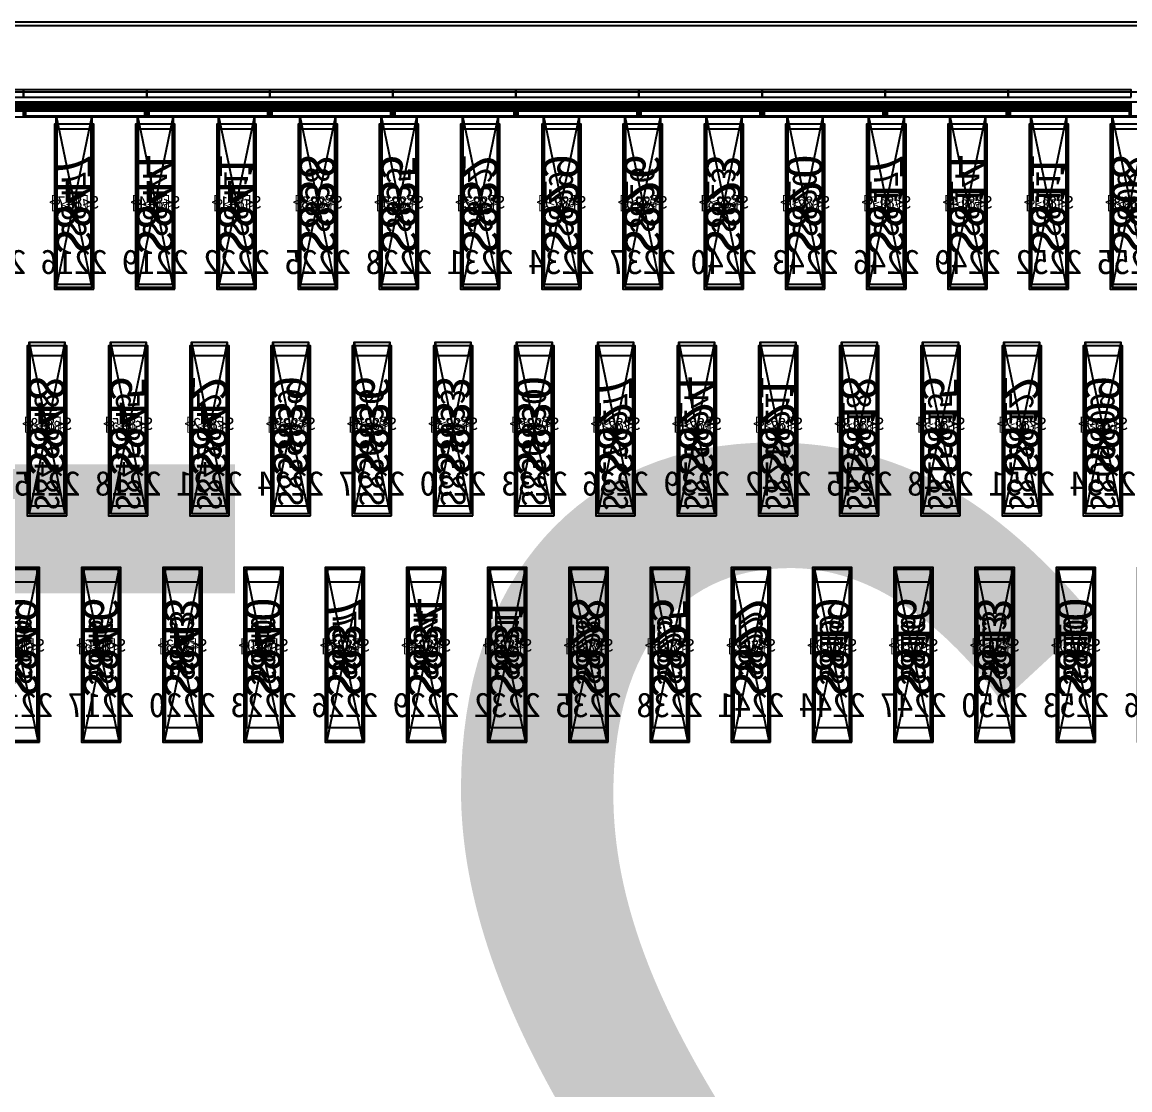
# Model space of a CAD drawing. Header units: millimetres. Extents: x 427 to 2444, y 137 to 817.
# Drawn here: x 1139.6462 to 1140.0963, y 301.2176 to 301.6514 of the extents above; entities that cross this region are included whole.
import ezdxf
from ezdxf.enums import TextEntityAlignment as Align

# ---------------------------------------------------------------- set-up
doc = ezdxf.new("R2010")
doc.units = ezdxf.units.MM
for name, color, linetype in [('L0', 211, 'Continuous'), ('L102', 91, 'Continuous'), ('L114', 213, 'Continuous'), ('L240', 60, 'Continuous'), ('L241', 200, 'Continuous'), ('L242', 51, 'Continuous'), ('L245', 53, 'Continuous'), ('L246', 93, 'Continuous'), ('L247', 13, 'Continuous'), ('L248', 171, 'Continuous'), ('L59', 140, 'Continuous'), ('L63', 4, 'Continuous'), ('L98', 150, 'Continuous')]:
    doc.layers.add(name, color=color, linetype=linetype)
doc.styles.add('txt', font='simhei.ttf')

# ---------------------------------------------------------------- blocks, each defined once
blk = doc.blocks.new('HX8394_F_PAD')
at = {"layer": 'L0'}
blk.add_lwpolyline([(-13.86, -0.4025), (-13.86, 0.4025), (13.86, 0.4025), (13.86, -0.4025), (-13.86, -0.4025)], close=True, dxfattribs=at)
at = {"layer": 'L241'}
blk.add_lwpolyline([(-13.9, -0.435), (-13.9, 0.435), (13.9, 0.435), (13.9, -0.435), (-13.9, -0.435)], close=True, dxfattribs=at)
at = {"layer": 'L242'}
for points in [[(-4.456, 0.3285), (-4.4575, 0.33), (-4.4575, 0.392), (-4.456, 0.3935), (-4.443, 0.3935), (-4.4415, 0.392), (-4.4415, 0.33), (-4.443, 0.3285), (-4.456, 0.3285)], [(-4.423, 0.3285), (-4.4245, 0.33), (-4.4245, 0.392), (-4.423, 0.3935), (-4.41, 0.3935), (-4.4085, 0.392), (-4.4085, 0.33), (-4.41, 0.3285), (-4.423, 0.3285)], [(-4.39, 0.3285), (-4.3915, 0.33), (-4.3915, 0.392), (-4.39, 0.3935), (-4.377, 0.3935), (-4.3755, 0.392), (-4.3755, 0.33), (-4.377, 0.3285), (-4.39, 0.3285)], [(-4.357, 0.3285), (-4.3585, 0.33), (-4.3585, 0.392), (-4.357, 0.3935), (-4.344, 0.3935), (-4.3425, 0.392), (-4.3425, 0.33), (-4.344, 0.3285), (-4.357, 0.3285)], [(-4.324, 0.3285), (-4.3255, 0.33), (-4.3255, 0.392), (-4.324, 0.3935), (-4.311, 0.3935), (-4.3095, 0.392), (-4.3095, 0.33), (-4.311, 0.3285), (-4.324, 0.3285)], [(-4.291, 0.3285), (-4.2925, 0.33), (-4.2925, 0.392), (-4.291, 0.3935), (-4.278, 0.3935), (-4.2765, 0.392), (-4.2765, 0.33), (-4.278, 0.3285), (-4.291, 0.3285)], [(-4.258, 0.3285), (-4.2595, 0.33), (-4.2595, 0.392), (-4.258, 0.3935), (-4.245, 0.3935), (-4.2435, 0.392), (-4.2435, 0.33), (-4.245, 0.3285), (-4.258, 0.3285)], [(-4.225, 0.3285), (-4.2265, 0.33), (-4.2265, 0.392), (-4.225, 0.3935), (-4.212, 0.3935), (-4.2105, 0.392), (-4.2105, 0.33), (-4.212, 0.3285), (-4.225, 0.3285)], [(-4.192, 0.3285), (-4.1935, 0.33), (-4.1935, 0.392), (-4.192, 0.3935), (-4.179, 0.3935), (-4.1775, 0.392), (-4.1775, 0.33), (-4.179, 0.3285), (-4.192, 0.3285)], [(-4.159, 0.3285), (-4.1605, 0.33), (-4.1605, 0.392), (-4.159, 0.3935), (-4.146, 0.3935), (-4.1445, 0.392), (-4.1445, 0.33), (-4.146, 0.3285), (-4.159, 0.3285)], [(-4.126, 0.3285), (-4.1275, 0.33), (-4.1275, 0.392), (-4.126, 0.3935), (-4.113, 0.3935), (-4.1115, 0.392), (-4.1115, 0.33), (-4.113, 0.3285), (-4.126, 0.3285)], [(-4.093, 0.3285), (-4.0945, 0.33), (-4.0945, 0.392), (-4.093, 0.3935), (-4.08, 0.3935), (-4.0785, 0.392), (-4.0785, 0.33), (-4.08, 0.3285), (-4.093, 0.3285)], [(-4.06, 0.3285), (-4.0615, 0.33), (-4.0615, 0.392), (-4.06, 0.3935), (-4.047, 0.3935), (-4.0455, 0.392), (-4.0455, 0.33), (-4.047, 0.3285), (-4.06, 0.3285)], [(-4.027, 0.3285), (-4.0285, 0.33), (-4.0285, 0.392), (-4.027, 0.3935), (-4.014, 0.3935), (-4.0125, 0.392), (-4.0125, 0.33), (-4.014, 0.3285), (-4.027, 0.3285)], [(-4.445, 0.2385), (-4.4465, 0.24), (-4.4465, 0.302), (-4.445, 0.3035), (-4.432, 0.3035), (-4.4305, 0.302), (-4.4305, 0.24), (-4.432, 0.2385), (-4.445, 0.2385)], [(-4.412, 0.2385), (-4.4135, 0.24), (-4.4135, 0.302), (-4.412, 0.3035), (-4.399, 0.3035), (-4.3975, 0.302), (-4.3975, 0.24), (-4.399, 0.2385), (-4.412, 0.2385)], [(-4.379, 0.2385), (-4.3805, 0.24), (-4.3805, 0.302), (-4.379, 0.3035), (-4.366, 0.3035), (-4.3645, 0.302), (-4.3645, 0.24), (-4.366, 0.2385), (-4.379, 0.2385)], [(-4.346, 0.2385), (-4.3475, 0.24), (-4.3475, 0.302), (-4.346, 0.3035), (-4.333, 0.3035), (-4.3315, 0.302), (-4.3315, 0.24), (-4.333, 0.2385), (-4.346, 0.2385)], [(-4.313, 0.2385), (-4.3145, 0.24), (-4.3145, 0.302), (-4.313, 0.3035), (-4.3, 0.3035), (-4.2985, 0.302), (-4.2985, 0.24), (-4.3, 0.2385), (-4.313, 0.2385)], [(-4.28, 0.2385), (-4.2815, 0.24), (-4.2815, 0.302), (-4.28, 0.3035), (-4.267, 0.3035), (-4.2655, 0.302), (-4.2655, 0.24), (-4.267, 0.2385), (-4.28, 0.2385)], [(-4.247, 0.2385), (-4.2485, 0.24), (-4.2485, 0.302), (-4.247, 0.3035), (-4.234, 0.3035), (-4.2325, 0.302), (-4.2325, 0.24), (-4.234, 0.2385), (-4.247, 0.2385)], [(-4.214, 0.2385), (-4.2155, 0.24), (-4.2155, 0.302), (-4.214, 0.3035), (-4.201, 0.3035), (-4.1995, 0.302), (-4.1995, 0.24), (-4.201, 0.2385), (-4.214, 0.2385)], [(-4.181, 0.2385), (-4.1825, 0.24), (-4.1825, 0.302), (-4.181, 0.3035), (-4.168, 0.3035), (-4.1665, 0.302), (-4.1665, 0.24), (-4.168, 0.2385), (-4.181, 0.2385)], [(-4.148, 0.2385), (-4.1495, 0.24), (-4.1495, 0.302), (-4.148, 0.3035), (-4.135, 0.3035), (-4.1335, 0.302), (-4.1335, 0.24), (-4.135, 0.2385), (-4.148, 0.2385)], [(-4.115, 0.2385), (-4.1165, 0.24), (-4.1165, 0.302), (-4.115, 0.3035), (-4.102, 0.3035), (-4.1005, 0.302), (-4.1005, 0.24), (-4.102, 0.2385), (-4.115, 0.2385)], [(-4.082, 0.2385), (-4.0835, 0.24), (-4.0835, 0.302), (-4.082, 0.3035), (-4.069, 0.3035), (-4.0675, 0.302), (-4.0675, 0.24), (-4.069, 0.2385), (-4.082, 0.2385)], [(-4.049, 0.2385), (-4.0505, 0.24), (-4.0505, 0.302), (-4.049, 0.3035), (-4.036, 0.3035), (-4.0345, 0.302), (-4.0345, 0.24), (-4.036, 0.2385), (-4.049, 0.2385)], [(-4.016, 0.2385), (-4.0175, 0.24), (-4.0175, 0.302), (-4.016, 0.3035), (-4.003, 0.3035), (-4.0015, 0.302), (-4.0015, 0.24), (-4.003, 0.2385), (-4.016, 0.2385)], [(-4.434, 0.1485), (-4.4355, 0.15), (-4.4355, 0.212), (-4.434, 0.2135), (-4.421, 0.2135), (-4.4195, 0.212), (-4.4195, 0.15), (-4.421, 0.1485), (-4.434, 0.1485)], [(-4.401, 0.1485), (-4.4025, 0.15), (-4.4025, 0.212), (-4.401, 0.2135), (-4.388, 0.2135), (-4.3865, 0.212), (-4.3865, 0.15), (-4.388, 0.1485), (-4.401, 0.1485)], [(-4.368, 0.1485), (-4.3695, 0.15), (-4.3695, 0.212), (-4.368, 0.2135), (-4.355, 0.2135), (-4.3535, 0.212), (-4.3535, 0.15), (-4.355, 0.1485), (-4.368, 0.1485)], [(-4.335, 0.1485), (-4.3365, 0.15), (-4.3365, 0.212), (-4.335, 0.2135), (-4.322, 0.2135), (-4.3205, 0.212), (-4.3205, 0.15), (-4.322, 0.1485), (-4.335, 0.1485)], [(-4.302, 0.1485), (-4.3035, 0.15), (-4.3035, 0.212), (-4.302, 0.2135), (-4.289, 0.2135), (-4.2875, 0.212), (-4.2875, 0.15), (-4.289, 0.1485), (-4.302, 0.1485)], [(-4.269, 0.1485), (-4.2705, 0.15), (-4.2705, 0.212), (-4.269, 0.2135), (-4.256, 0.2135), (-4.2545, 0.212), (-4.2545, 0.15), (-4.256, 0.1485), (-4.269, 0.1485)], [(-4.236, 0.1485), (-4.2375, 0.15), (-4.2375, 0.212), (-4.236, 0.2135), (-4.223, 0.2135), (-4.2215, 0.212), (-4.2215, 0.15), (-4.223, 0.1485), (-4.236, 0.1485)], [(-4.203, 0.1485), (-4.2045, 0.15), (-4.2045, 0.212), (-4.203, 0.2135), (-4.19, 0.2135), (-4.1885, 0.212), (-4.1885, 0.15), (-4.19, 0.1485), (-4.203, 0.1485)], [(-4.17, 0.1485), (-4.1715, 0.15), (-4.1715, 0.212), (-4.17, 0.2135), (-4.157, 0.2135), (-4.1555, 0.212), (-4.1555, 0.15), (-4.157, 0.1485), (-4.17, 0.1485)], [(-4.137, 0.1485), (-4.1385, 0.15), (-4.1385, 0.212), (-4.137, 0.2135), (-4.124, 0.2135), (-4.1225, 0.212), (-4.1225, 0.15), (-4.124, 0.1485), (-4.137, 0.1485)], [(-4.104, 0.1485), (-4.1055, 0.15), (-4.1055, 0.212), (-4.104, 0.2135), (-4.091, 0.2135), (-4.0895, 0.212), (-4.0895, 0.15), (-4.091, 0.1485), (-4.104, 0.1485)], [(-4.071, 0.1485), (-4.0725, 0.15), (-4.0725, 0.212), (-4.071, 0.2135), (-4.058, 0.2135), (-4.0565, 0.212), (-4.0565, 0.15), (-4.058, 0.1485), (-4.071, 0.1485)], [(-4.038, 0.1485), (-4.0395, 0.15), (-4.0395, 0.212), (-4.038, 0.2135), (-4.025, 0.2135), (-4.0235, 0.212), (-4.0235, 0.15), (-4.025, 0.1485), (-4.038, 0.1485)], [(-4.005, 0.1485), (-4.0065, 0.15), (-4.0065, 0.212), (-4.005, 0.2135), (-3.992, 0.2135), (-3.9905, 0.212), (-3.9905, 0.15), (-3.992, 0.1485), (-4.005, 0.1485)]]:
    blk.add_lwpolyline(points, close=True, dxfattribs=at)
at = {"layer": 'L247', "style": 'txt'}
for s, p in [('S808', (-4.4495, 0.361)), ('S811', (-4.4165, 0.361)), ('S814', (-4.3835, 0.361)), ('S817', (-4.3505, 0.361)), ('S820', (-4.3175, 0.361)), ('S823', (-4.2845, 0.362666)), ('S826', (-4.2515, 0.362666)), ('S829', (-4.2185, 0.361)), ('S832', (-4.1855, 0.362666)), ('S835', (-4.1525, 0.362666)), ('S838', (-4.1195, 0.362666)), ('S841', (-4.0865, 0.361)), ('S844', (-4.0535, 0.361)), ('S847', (-4.0205, 0.361)), ('S809', (-4.4385, 0.271)), ('S812', (-4.4055, 0.271)), ('S815', (-4.3725, 0.271)), ('S818', (-4.3395, 0.271)), ('S821', (-4.3065, 0.271)), ('S824', (-4.2735, 0.271)), ('S827', (-4.2405, 0.271)), ('S830', (-4.2075, 0.272666)), ('S833', (-4.1745, 0.272666)), ('S836', (-4.1415, 0.272666)), ('S839', (-4.1085, 0.272666)), ('S842', (-4.0755, 0.271)), ('S845', (-4.0425, 0.271)), ('S848', (-4.0095, 0.271)), ('S810', (-4.4275, 0.181)), ('S813', (-4.3945, 0.182666)), ('S816', (-4.3615, 0.181)), ('S819', (-4.3285, 0.181)), ('S822', (-4.2955, 0.182666)), ('S825', (-4.2625, 0.181)), ('S828', (-4.2295, 0.181)), ('S831', (-4.1965, 0.182666)), ('S834', (-4.1635, 0.182666)), ('S837', (-4.1305, 0.182666)), ('S840', (-4.0975, 0.181)), ('S843', (-4.0645, 0.182666)), ('S846', (-4.0315, 0.181)), ('S849', (-3.9985, 0.181))]:
    blk.add_text(s, height=0.01, rotation=90, dxfattribs=at).set_placement(p, align=Align.MIDDLE_CENTER)
at = {"layer": 'L248', "style": 'txt'}
blk.add_text('27800x870(include SR&SL)', height=0.5, dxfattribs=at).set_placement((-0.381772, 0.019694), align=Align.MIDDLE_CENTER)
blk = doc.blocks.new('NTBUMP_65X16')
at = {"layer": 'L242'}
blk.add_lwpolyline([(-0.008, -0.0325), (-0.008, 0.0325), (0.008, 0.0325), (0.008, -0.0325), (-0.008, -0.0325)], close=True, dxfattribs=at)
blk = doc.blocks.new('ILI9881C_AA_NTBUMP_PM_875UM')
at = {"layer": 'L241'}
blk.add_lwpolyline([(-13.92, -0.4375), (-13.92, 0.4375), (13.92, 0.4375), (13.92, -0.4375), (-13.92, -0.4375)], close=True, dxfattribs=at)
at = {"rotation": 180}
for p in [(-4.4495, 0.365), (-4.4165, 0.365), (-4.3835, 0.365), (-4.3505, 0.365), (-4.3175, 0.365), (-4.2845, 0.365), (-4.2515, 0.365), (-4.2185, 0.365), (-4.1855, 0.365), (-4.1525, 0.365), (-4.1195, 0.365), (-4.0865, 0.365), (-4.0535, 0.365), (-4.0205, 0.365), (-4.4385, 0.275), (-4.4055, 0.275), (-4.3725, 0.275), (-4.3395, 0.275), (-4.3065, 0.275), (-4.2735, 0.275), (-4.2405, 0.275), (-4.2075, 0.275), (-4.1745, 0.275), (-4.1415, 0.275), (-4.1085, 0.275), (-4.0755, 0.275), (-4.0425, 0.275), (-4.0095, 0.275), (-4.4275, 0.185), (-4.3945, 0.185), (-4.3615, 0.185), (-4.3285, 0.185), (-4.2955, 0.185), (-4.2625, 0.185), (-4.2295, 0.185), (-4.1965, 0.185), (-4.1635, 0.185), (-4.1305, 0.185), (-4.0975, 0.185), (-4.0645, 0.185), (-4.0315, 0.185), (-3.9985, 0.185)]:
    blk.add_blockref('NTBUMP_65X16', p, dxfattribs=at)
at = {"layer": 'L246', "style": 'txt'}
for s, p in [('S808', (-4.4495, 0.365)), ('S811', (-4.4165, 0.365)), ('S814', (-4.3835, 0.365)), ('S817', (-4.3505, 0.365)), ('S820', (-4.3175, 0.365)), ('S823', (-4.2845, 0.365)), ('S826', (-4.2515, 0.365)), ('S829', (-4.2185, 0.365)), ('S832', (-4.1855, 0.365)), ('S835', (-4.1525, 0.365)), ('S838', (-4.1195, 0.365)), ('S841', (-4.0865, 0.365)), ('S844', (-4.0535, 0.365)), ('S847', (-4.0205, 0.365)), ('S809', (-4.4385, 0.275)), ('S812', (-4.4055, 0.275)), ('S815', (-4.3725, 0.275)), ('S818', (-4.3395, 0.275)), ('S821', (-4.3065, 0.275)), ('S824', (-4.2735, 0.275)), ('S827', (-4.2405, 0.275)), ('S830', (-4.2075, 0.275)), ('S833', (-4.1745, 0.275)), ('S836', (-4.1415, 0.275)), ('S839', (-4.1085, 0.275)), ('S842', (-4.0755, 0.275)), ('S845', (-4.0425, 0.275)), ('S848', (-4.0095, 0.275)), ('S810', (-4.4275, 0.185)), ('S813', (-4.3945, 0.185)), ('S816', (-4.3615, 0.185)), ('S819', (-4.3285, 0.185)), ('S822', (-4.2955, 0.185)), ('S825', (-4.2625, 0.185)), ('S828', (-4.2295, 0.185)), ('S831', (-4.1965, 0.185)), ('S834', (-4.1635, 0.185)), ('S837', (-4.1305, 0.185)), ('S840', (-4.0975, 0.185)), ('S843', (-4.0645, 0.185)), ('S846', (-4.0315, 0.185)), ('S849', (-3.9985, 0.185))]:
    blk.add_text(s, height=0.015, rotation=90, dxfattribs=at).set_placement(p, align=Align.MIDDLE_CENTER)
for s, p in [('2255', (-4.4495, 0.341666)), ('2252', (-4.4165, 0.341666)), ('2249', (-4.3835, 0.341666)), ('2246', (-4.3505, 0.341666)), ('2243', (-4.3175, 0.341666)), ('2240', (-4.2845, 0.341666)), ('2237', (-4.2515, 0.341666)), ('2234', (-4.2185, 0.341666)), ('2231', (-4.1855, 0.341666)), ('2228', (-4.1525, 0.341666)), ('2225', (-4.1195, 0.341666)), ('2222', (-4.0865, 0.341666)), ('2219', (-4.0535, 0.341666)), ('2216', (-4.0205, 0.341666)), ('2213', (-3.9875, 0.341666)), ('2254', (-4.4385, 0.251666)), ('2251', (-4.4055, 0.251666)), ('2248', (-4.3725, 0.251666)), ('2245', (-4.3395, 0.251666)), ('2242', (-4.3065, 0.251666)), ('2239', (-4.2735, 0.251666)), ('2236', (-4.2405, 0.251666)), ('2233', (-4.2075, 0.251666)), ('2230', (-4.1745, 0.251666)), ('2227', (-4.1415, 0.251666)), ('2224', (-4.1085, 0.251666)), ('2221', (-4.0755, 0.251666)), ('2218', (-4.0425, 0.251666)), ('2215', (-4.0095, 0.251666)), ('2256', (-4.4605, 0.161666)), ('2253', (-4.4275, 0.161666)), ('2250', (-4.3945, 0.161666)), ('2247', (-4.3615, 0.161666)), ('2244', (-4.3285, 0.161666)), ('2241', (-4.2955, 0.161666)), ('2238', (-4.2625, 0.161666)), ('2235', (-4.2295, 0.161666)), ('2232', (-4.1965, 0.161666)), ('2229', (-4.1635, 0.161666)), ('2226', (-4.1305, 0.161666)), ('2223', (-4.0975, 0.161666)), ('2220', (-4.0645, 0.161666)), ('2217', (-4.0315, 0.161666)), ('2214', (-3.9985, 0.161666))]:
    blk.add_text(s, height=0.01, dxfattribs=at).set_placement(p, align=Align.MIDDLE_CENTER)
blk = doc.blocks.new('OUT_3BUMP')
at = {"layer": 'L242'}
for points in [[(0, 0.206), (0, 0.271), (0.016, 0.271), (0.016, 0.206), (0, 0.206)], [(0.011, 0.116), (0.011, 0.181), (0.027, 0.181), (0.027, 0.116), (0.011, 0.116)], [(0.022, 0.026), (0.022, 0.091), (0.038, 0.091), (0.038, 0.026), (0.022, 0.026)]]:
    blk.add_lwpolyline(points, close=True, dxfattribs=at)
blk = doc.blocks.new('JD9365Z_PAD_20170829_Y880')
at = {"layer": 'L241'}
blk.add_lwpolyline([(-13.95, -0.41), (-13.95, 0.41), (13.95, 0.41), (13.95, -0.41), (-13.95, -0.41)], close=True, dxfattribs=at)
at = {"row_count": 1, "column_count": 372, "row_spacing": 0.245, "column_spacing": 0.033}
blk.add_blockref('OUT_3BUMP', (-13.6645, 0.13), dxfattribs=at)
at = {"layer": 'L240', "style": 'txt'}
for s, p in [('S[808]', (-4.4495, 0.369333)), ('S[811]', (-4.4165, 0.369333)), ('S[814]', (-4.3835, 0.369333)), ('S[817]', (-4.3505, 0.369333)), ('S[820]', (-4.3175, 0.369333)), ('S[823]', (-4.2845, 0.369333)), ('S[826]', (-4.2515, 0.369333)), ('S[829]', (-4.2185, 0.369333)), ('S[832]', (-4.1855, 0.369333)), ('S[835]', (-4.1525, 0.369333)), ('S[838]', (-4.1195, 0.369333)), ('S[841]', (-4.0865, 0.369333)), ('S[844]', (-4.0535, 0.369333)), ('S[847]', (-4.0205, 0.369333)), ('S[809]', (-4.4385, 0.279333)), ('S[812]', (-4.4055, 0.279333)), ('S[815]', (-4.3725, 0.279333)), ('S[818]', (-4.3395, 0.279333)), ('S[821]', (-4.3065, 0.279333)), ('S[824]', (-4.2735, 0.279333)), ('S[827]', (-4.2405, 0.279333)), ('S[830]', (-4.2075, 0.279333)), ('S[833]', (-4.1745, 0.279333)), ('S[836]', (-4.1415, 0.279333)), ('S[839]', (-4.1085, 0.279333)), ('S[842]', (-4.0755, 0.279333)), ('S[845]', (-4.0425, 0.279333)), ('S[848]', (-4.0095, 0.279333)), ('S[810]', (-4.4275, 0.189333)), ('S[813]', (-4.3945, 0.189333)), ('S[816]', (-4.3615, 0.189333)), ('S[819]', (-4.3285, 0.189333)), ('S[822]', (-4.2955, 0.189333)), ('S[825]', (-4.2625, 0.189333)), ('S[828]', (-4.2295, 0.189333)), ('S[831]', (-4.1965, 0.189333)), ('S[834]', (-4.1635, 0.189333)), ('S[837]', (-4.1305, 0.189333)), ('S[840]', (-4.0975, 0.189333)), ('S[843]', (-4.0645, 0.189333)), ('S[846]', (-4.0315, 0.189333)), ('S[849]', (-3.9985, 0.189333))]:
    blk.add_text(s, height=0.005, dxfattribs=at).set_placement(p, align=Align.MIDDLE_CENTER)
blk = doc.blocks.new('NV3052C3P_BUMP_ORI_20190911')
at = {"layer": 'L241'}
blk.add_lwpolyline([(-13.8, -0.398), (-13.8, 0.398), (13.8, 0.398), (13.8, -0.398), (-13.8, -0.398)], close=True, dxfattribs=at)
at = {"layer": 'L242'}
for points in [[(-4.4575, 0.32), (-4.4575, 0.385), (-4.4415, 0.385), (-4.4415, 0.32), (-4.4575, 0.32)], [(-4.4245, 0.32), (-4.4245, 0.385), (-4.4085, 0.385), (-4.4085, 0.32), (-4.4245, 0.32)], [(-4.3915, 0.32), (-4.3915, 0.385), (-4.3755, 0.385), (-4.3755, 0.32), (-4.3915, 0.32)], [(-4.3585, 0.32), (-4.3585, 0.385), (-4.3425, 0.385), (-4.3425, 0.32), (-4.3585, 0.32)], [(-4.3255, 0.32), (-4.3255, 0.385), (-4.3095, 0.385), (-4.3095, 0.32), (-4.3255, 0.32)], [(-4.2925, 0.32), (-4.2925, 0.385), (-4.2765, 0.385), (-4.2765, 0.32), (-4.2925, 0.32)], [(-4.2595, 0.32), (-4.2595, 0.385), (-4.2435, 0.385), (-4.2435, 0.32), (-4.2595, 0.32)], [(-4.2265, 0.32), (-4.2265, 0.385), (-4.2105, 0.385), (-4.2105, 0.32), (-4.2265, 0.32)], [(-4.1935, 0.32), (-4.1935, 0.385), (-4.1775, 0.385), (-4.1775, 0.32), (-4.1935, 0.32)], [(-4.1605, 0.32), (-4.1605, 0.385), (-4.1445, 0.385), (-4.1445, 0.32), (-4.1605, 0.32)], [(-4.1275, 0.32), (-4.1275, 0.385), (-4.1115, 0.385), (-4.1115, 0.32), (-4.1275, 0.32)], [(-4.0945, 0.32), (-4.0945, 0.385), (-4.0785, 0.385), (-4.0785, 0.32), (-4.0945, 0.32)], [(-4.0615, 0.32), (-4.0615, 0.385), (-4.0455, 0.385), (-4.0455, 0.32), (-4.0615, 0.32)], [(-4.0285, 0.32), (-4.0285, 0.385), (-4.0125, 0.385), (-4.0125, 0.32), (-4.0285, 0.32)], [(-4.4465, 0.23), (-4.4465, 0.295), (-4.4305, 0.295), (-4.4305, 0.23), (-4.4465, 0.23)], [(-4.4135, 0.23), (-4.4135, 0.295), (-4.3975, 0.295), (-4.3975, 0.23), (-4.4135, 0.23)], [(-4.3805, 0.23), (-4.3805, 0.295), (-4.3645, 0.295), (-4.3645, 0.23), (-4.3805, 0.23)], [(-4.3475, 0.23), (-4.3475, 0.295), (-4.3315, 0.295), (-4.3315, 0.23), (-4.3475, 0.23)], [(-4.3145, 0.23), (-4.3145, 0.295), (-4.2985, 0.295), (-4.2985, 0.23), (-4.3145, 0.23)], [(-4.2815, 0.23), (-4.2815, 0.295), (-4.2655, 0.295), (-4.2655, 0.23), (-4.2815, 0.23)], [(-4.2485, 0.23), (-4.2485, 0.295), (-4.2325, 0.295), (-4.2325, 0.23), (-4.2485, 0.23)], [(-4.2155, 0.23), (-4.2155, 0.295), (-4.1995, 0.295), (-4.1995, 0.23), (-4.2155, 0.23)], [(-4.1825, 0.23), (-4.1825, 0.295), (-4.1665, 0.295), (-4.1665, 0.23), (-4.1825, 0.23)], [(-4.1495, 0.23), (-4.1495, 0.295), (-4.1335, 0.295), (-4.1335, 0.23), (-4.1495, 0.23)], [(-4.1165, 0.23), (-4.1165, 0.295), (-4.1005, 0.295), (-4.1005, 0.23), (-4.1165, 0.23)], [(-4.0835, 0.23), (-4.0835, 0.295), (-4.0675, 0.295), (-4.0675, 0.23), (-4.0835, 0.23)], [(-4.0505, 0.23), (-4.0505, 0.295), (-4.0345, 0.295), (-4.0345, 0.23), (-4.0505, 0.23)], [(-4.0175, 0.23), (-4.0175, 0.295), (-4.0015, 0.295), (-4.0015, 0.23), (-4.0175, 0.23)], [(-4.4355, 0.14), (-4.4355, 0.205), (-4.4195, 0.205), (-4.4195, 0.14), (-4.4355, 0.14)], [(-4.4025, 0.14), (-4.4025, 0.205), (-4.3865, 0.205), (-4.3865, 0.14), (-4.4025, 0.14)], [(-4.3695, 0.14), (-4.3695, 0.205), (-4.3535, 0.205), (-4.3535, 0.14), (-4.3695, 0.14)], [(-4.3365, 0.14), (-4.3365, 0.205), (-4.3205, 0.205), (-4.3205, 0.14), (-4.3365, 0.14)], [(-4.3035, 0.14), (-4.3035, 0.205), (-4.2875, 0.205), (-4.2875, 0.14), (-4.3035, 0.14)], [(-4.2705, 0.14), (-4.2705, 0.205), (-4.2545, 0.205), (-4.2545, 0.14), (-4.2705, 0.14)], [(-4.2375, 0.14), (-4.2375, 0.205), (-4.2215, 0.205), (-4.2215, 0.14), (-4.2375, 0.14)], [(-4.2045, 0.14), (-4.2045, 0.205), (-4.1885, 0.205), (-4.1885, 0.14), (-4.2045, 0.14)], [(-4.1715, 0.14), (-4.1715, 0.205), (-4.1555, 0.205), (-4.1555, 0.14), (-4.1715, 0.14)], [(-4.1385, 0.14), (-4.1385, 0.205), (-4.1225, 0.205), (-4.1225, 0.14), (-4.1385, 0.14)], [(-4.1055, 0.14), (-4.1055, 0.205), (-4.0895, 0.205), (-4.0895, 0.14), (-4.1055, 0.14)], [(-4.0725, 0.14), (-4.0725, 0.205), (-4.0565, 0.205), (-4.0565, 0.14), (-4.0725, 0.14)], [(-4.0395, 0.14), (-4.0395, 0.205), (-4.0235, 0.205), (-4.0235, 0.14), (-4.0395, 0.14)], [(-4.0065, 0.14), (-4.0065, 0.205), (-3.9905, 0.205), (-3.9905, 0.14), (-4.0065, 0.14)]]:
    blk.add_lwpolyline(points, close=True, dxfattribs=at)
at = {"layer": 'L245', "style": 'txt'}
for s, p in [('S<808>', (-4.449527, 0.353333)), ('S<811>', (-4.416527, 0.353333)), ('S<814>', (-4.383527, 0.353333)), ('S<817>', (-4.350527, 0.353333)), ('S<820>', (-4.317527, 0.353333)), ('S<823>', (-4.284527, 0.353333)), ('S<826>', (-4.251527, 0.353333)), ('S<829>', (-4.218527, 0.353333)), ('S<832>', (-4.185527, 0.353333)), ('S<835>', (-4.152527, 0.353333)), ('S<838>', (-4.119527, 0.353333)), ('S<841>', (-4.086527, 0.353333)), ('S<844>', (-4.053527, 0.353333)), ('S<847>', (-4.020527, 0.353333)), ('S<809>', (-4.438527, 0.263333)), ('S<812>', (-4.405527, 0.263333)), ('S<815>', (-4.372527, 0.263333)), ('S<818>', (-4.339527, 0.263333)), ('S<821>', (-4.306527, 0.263333)), ('S<824>', (-4.273527, 0.263333)), ('S<827>', (-4.240527, 0.263333)), ('S<830>', (-4.207527, 0.263333)), ('S<833>', (-4.174527, 0.263333)), ('S<836>', (-4.141527, 0.263333)), ('S<839>', (-4.108527, 0.263333)), ('S<842>', (-4.075527, 0.263333)), ('S<845>', (-4.042527, 0.263333)), ('S<848>', (-4.009527, 0.263333)), ('S<810>', (-4.427527, 0.173333)), ('S<813>', (-4.394527, 0.173333)), ('S<816>', (-4.361527, 0.173333)), ('S<819>', (-4.328527, 0.173333)), ('S<822>', (-4.295527, 0.173333)), ('S<825>', (-4.262527, 0.173333)), ('S<828>', (-4.229527, 0.173333)), ('S<831>', (-4.196527, 0.173333)), ('S<834>', (-4.163527, 0.173333)), ('S<837>', (-4.130527, 0.173333)), ('S<840>', (-4.097527, 0.173333)), ('S<843>', (-4.064527, 0.173333)), ('S<846>', (-4.031527, 0.173333)), ('S<849>', (-3.998527, 0.173333))]:
    blk.add_text(s, height=0.005, dxfattribs=at).set_placement(p, align=Align.MIDDLE_CENTER)
blk = doc.blocks.new('BUMP_14_65')
at = {"layer": 'L242'}
blk.add_lwpolyline([(-0.007, -0.022), (-0.007, 0.043), (0.007, 0.043), (0.007, -0.022), (-0.007, -0.022)], close=True, dxfattribs=at)
blk = doc.blocks.new('FL11283_A_OTHER')
at = {"layer": 'L102'}
blk.add_lwpolyline([(-13.86, 0), (-13.86, 0.41), (0, 0.41), (0, 0), (-13.86, 0)], close=True, dxfattribs=at)
at = {"layer": 'L241'}
blk.add_lwpolyline([(-13.86, -0.41), (-13.86, 0.41), (13.86, 0.41), (13.86, 0.404), (-13.854, 0.404), (-13.854, -0.404), (13.854, -0.404), (13.854, 0.404), (13.86, 0.404), (13.86, -0.41), (-13.86, -0.41)], close=True, dxfattribs=at)
at = {"layer": 'L59'}
blk.add_lwpolyline([(-13.86, -0.41), (-13.86, 0.41), (13.86, 0.41), (13.86, -0.41), (-13.86, -0.41)], close=True, dxfattribs=at)
for p in [(-4.4495, 0.358), (-4.4165, 0.358), (-4.3835, 0.358), (-4.3505, 0.358), (-4.3175, 0.358), (-4.2845, 0.358), (-4.2515, 0.358), (-4.2185, 0.358), (-4.1855, 0.358), (-4.1525, 0.358), (-4.1195, 0.358), (-4.0865, 0.358), (-4.0535, 0.358), (-4.0205, 0.358), (-4.4385, 0.268), (-4.4055, 0.268), (-4.3725, 0.268), (-4.3395, 0.268), (-4.3065, 0.268), (-4.2735, 0.268), (-4.2405, 0.268), (-4.2075, 0.268), (-4.1745, 0.268), (-4.1415, 0.268), (-4.1085, 0.268), (-4.0755, 0.268), (-4.0425, 0.268), (-4.0095, 0.268), (-4.4275, 0.178), (-4.3945, 0.178), (-4.3615, 0.178), (-4.3285, 0.178), (-4.2955, 0.178), (-4.2625, 0.178), (-4.2295, 0.178), (-4.1965, 0.178), (-4.1635, 0.178), (-4.1305, 0.178), (-4.0975, 0.178), (-4.0645, 0.178), (-4.0315, 0.178), (-3.9985, 0.178)]:
    blk.add_blockref('BUMP_14_65', p)
at = {"layer": 'L102', "style": 'txt'}
for s, p in [('S823', (-4.2845, 0.370166)), ('S826', (-4.2515, 0.370166)), ('S832', (-4.1855, 0.370166)), ('S835', (-4.1525, 0.370166)), ('S838', (-4.1195, 0.370166)), ('S808', (-4.4495, 0.3685)), ('S811', (-4.4165, 0.3685)), ('S814', (-4.3835, 0.3685)), ('S817', (-4.3505, 0.3685)), ('S820', (-4.3175, 0.3685)), ('S829', (-4.2185, 0.3685)), ('S841', (-4.0865, 0.3685)), ('S844', (-4.0535, 0.3685)), ('S847', (-4.0205, 0.3685)), ('S809', (-4.4385, 0.2575)), ('S812', (-4.4055, 0.2575)), ('S815', (-4.3725, 0.2575)), ('S818', (-4.3395, 0.2575)), ('S821', (-4.3065, 0.2575)), ('S824', (-4.2735, 0.2575)), ('S827', (-4.2405, 0.2575)), ('S830', (-4.2075, 0.259166)), ('S833', (-4.1745, 0.259166)), ('S836', (-4.1415, 0.259166)), ('S839', (-4.1085, 0.259166)), ('S842', (-4.0755, 0.2575)), ('S845', (-4.0425, 0.2575)), ('S848', (-4.0095, 0.2575)), ('S810', (-4.4275, 0.1865)), ('S813', (-4.3945, 0.188166)), ('S816', (-4.3615, 0.1865)), ('S819', (-4.3285, 0.1865)), ('S822', (-4.2955, 0.188166)), ('S825', (-4.2625, 0.1865)), ('S828', (-4.2295, 0.1865)), ('S831', (-4.1965, 0.188166)), ('S834', (-4.1635, 0.188166)), ('S837', (-4.1305, 0.188166)), ('S840', (-4.0975, 0.1865)), ('S843', (-4.0645, 0.188166)), ('S846', (-4.0315, 0.1865)), ('S849', (-3.9985, 0.1865))]:
    blk.add_text(s, height=0.01, rotation=90, dxfattribs=at).set_placement(p, align=Align.MIDDLE_CENTER)
blk = doc.blocks.new('GC9702_LCDPAD_BUMP')
at = {"layer": 'L242'}
blk.add_lwpolyline([(-0.008, -0.0325), (-0.008, 0.0325), (0.008, 0.0325), (0.008, -0.0325), (-0.008, -0.0325)], close=True, dxfattribs=at)
blk = doc.blocks.new('GC9702_BUMP_NOCOMPENSATION')
at = {"layer": 'L114', "const_width": 0.004}
for points in [[(-4.45, 0.378), (-4.4, 0.378)], [(-4.45, 0.378), (-4.4, 0.378)], [(-4.45, 0.378), (-4.4, 0.378)], [(-4.45, 0.378), (-4.4, 0.378)], [(-4.4, 0.378), (-4.35, 0.378)], [(-4.4, 0.378), (-4.35, 0.378)], [(-4.4, 0.378), (-4.35, 0.378)], [(-4.4, 0.378), (-4.35, 0.378)], [(-4.35, 0.378), (-4.3, 0.378)], [(-4.35, 0.378), (-4.3, 0.378)], [(-4.35, 0.378), (-4.3, 0.378)], [(-4.35, 0.378), (-4.3, 0.378)], [(-4.3, 0.378), (-4.25, 0.378)], [(-4.3, 0.378), (-4.25, 0.378)], [(-4.3, 0.378), (-4.25, 0.378)], [(-4.3, 0.378), (-4.25, 0.378)], [(-4.25, 0.378), (-4.2, 0.378)], [(-4.25, 0.378), (-4.2, 0.378)], [(-4.25, 0.378), (-4.2, 0.378)], [(-4.25, 0.378), (-4.2, 0.378)], [(-4.2, 0.378), (-4.15, 0.378)], [(-4.2, 0.378), (-4.15, 0.378)], [(-4.2, 0.378), (-4.15, 0.378)], [(-4.2, 0.378), (-4.15, 0.378)], [(-4.15, 0.378), (-4.1, 0.378)], [(-4.15, 0.378), (-4.1, 0.378)], [(-4.15, 0.378), (-4.1, 0.378)], [(-4.15, 0.378), (-4.1, 0.378)], [(-4.1, 0.378), (-4.05, 0.378)], [(-4.1, 0.378), (-4.05, 0.378)], [(-4.1, 0.378), (-4.05, 0.378)], [(-4.1, 0.378), (-4.05, 0.378)], [(-4.05, 0.378), (-4, 0.378)], [(-4.05, 0.378), (-4, 0.378)], [(-4.05, 0.378), (-4, 0.378)], [(-4.05, 0.378), (-4, 0.378)], [(-4, 0.378), (-3.95, 0.378)], [(-4, 0.378), (-3.95, 0.378)], [(-4, 0.378), (-3.95, 0.378)], [(-4, 0.378), (-3.95, 0.378)]]:
    blk.add_lwpolyline(points, dxfattribs=at)
at = {"layer": 'L114'}
for points in [[(-4.45, 0.374), (-4.45, 0.38), (-4.4, 0.38), (-4.4, 0.374), (-4.45, 0.374)], [(-4.45, 0.374), (-4.45, 0.38), (-4.4, 0.38), (-4.4, 0.374), (-4.45, 0.374)], [(-4.44926, 0.37443), (-4.44926, 0.379), (-4.40082, 0.379), (-4.40082, 0.37443), (-4.44926, 0.37443)], [(-4.44926, 0.37443), (-4.44926, 0.379), (-4.40082, 0.379), (-4.40082, 0.37443), (-4.44926, 0.37443)], [(-4.4, 0.374), (-4.4, 0.38), (-4.35, 0.38), (-4.35, 0.374), (-4.4, 0.374)], [(-4.4, 0.374), (-4.4, 0.38), (-4.35, 0.38), (-4.35, 0.374), (-4.4, 0.374)], [(-4.39926, 0.37443), (-4.39926, 0.379), (-4.35082, 0.379), (-4.35082, 0.37443), (-4.39926, 0.37443)], [(-4.39926, 0.37443), (-4.39926, 0.379), (-4.35082, 0.379), (-4.35082, 0.37443), (-4.39926, 0.37443)], [(-4.35, 0.374), (-4.35, 0.38), (-4.3, 0.38), (-4.3, 0.374), (-4.35, 0.374)], [(-4.35, 0.374), (-4.35, 0.38), (-4.3, 0.38), (-4.3, 0.374), (-4.35, 0.374)], [(-4.34926, 0.37443), (-4.34926, 0.379), (-4.30082, 0.379), (-4.30082, 0.37443), (-4.34926, 0.37443)], [(-4.34926, 0.37443), (-4.34926, 0.379), (-4.30082, 0.379), (-4.30082, 0.37443), (-4.34926, 0.37443)], [(-4.3, 0.374), (-4.3, 0.38), (-4.25, 0.38), (-4.25, 0.374), (-4.3, 0.374)], [(-4.3, 0.374), (-4.3, 0.38), (-4.25, 0.38), (-4.25, 0.374), (-4.3, 0.374)], [(-4.29926, 0.37443), (-4.29926, 0.379), (-4.25082, 0.379), (-4.25082, 0.37443), (-4.29926, 0.37443)], [(-4.29926, 0.37443), (-4.29926, 0.379), (-4.25082, 0.379), (-4.25082, 0.37443), (-4.29926, 0.37443)], [(-4.25, 0.374), (-4.25, 0.38), (-4.2, 0.38), (-4.2, 0.374), (-4.25, 0.374)], [(-4.25, 0.374), (-4.25, 0.38), (-4.2, 0.38), (-4.2, 0.374), (-4.25, 0.374)], [(-4.24926, 0.37443), (-4.24926, 0.379), (-4.20082, 0.379), (-4.20082, 0.37443), (-4.24926, 0.37443)], [(-4.24926, 0.37443), (-4.24926, 0.379), (-4.20082, 0.379), (-4.20082, 0.37443), (-4.24926, 0.37443)], [(-4.2, 0.374), (-4.2, 0.38), (-4.15, 0.38), (-4.15, 0.374), (-4.2, 0.374)], [(-4.2, 0.374), (-4.2, 0.38), (-4.15, 0.38), (-4.15, 0.374), (-4.2, 0.374)], [(-4.19926, 0.37443), (-4.19926, 0.379), (-4.15082, 0.379), (-4.15082, 0.37443), (-4.19926, 0.37443)], [(-4.19926, 0.37443), (-4.19926, 0.379), (-4.15082, 0.379), (-4.15082, 0.37443), (-4.19926, 0.37443)], [(-4.15, 0.374), (-4.15, 0.38), (-4.1, 0.38), (-4.1, 0.374), (-4.15, 0.374)], [(-4.15, 0.374), (-4.15, 0.38), (-4.1, 0.38), (-4.1, 0.374), (-4.15, 0.374)], [(-4.14926, 0.37443), (-4.14926, 0.379), (-4.10082, 0.379), (-4.10082, 0.37443), (-4.14926, 0.37443)], [(-4.14926, 0.37443), (-4.14926, 0.379), (-4.10082, 0.379), (-4.10082, 0.37443), (-4.14926, 0.37443)], [(-4.1, 0.374), (-4.1, 0.38), (-4.05, 0.38), (-4.05, 0.374), (-4.1, 0.374)], [(-4.1, 0.374), (-4.1, 0.38), (-4.05, 0.38), (-4.05, 0.374), (-4.1, 0.374)], [(-4.09926, 0.37443), (-4.09926, 0.379), (-4.05082, 0.379), (-4.05082, 0.37443), (-4.09926, 0.37443)], [(-4.09926, 0.37443), (-4.09926, 0.379), (-4.05082, 0.379), (-4.05082, 0.37443), (-4.09926, 0.37443)], [(-4.05, 0.374), (-4.05, 0.38), (-4, 0.38), (-4, 0.374), (-4.05, 0.374)], [(-4.05, 0.374), (-4.05, 0.38), (-4, 0.38), (-4, 0.374), (-4.05, 0.374)], [(-4.04926, 0.37443), (-4.04926, 0.379), (-4.00082, 0.379), (-4.00082, 0.37443), (-4.04926, 0.37443)], [(-4.04926, 0.37443), (-4.04926, 0.379), (-4.00082, 0.379), (-4.00082, 0.37443), (-4.04926, 0.37443)], [(-4, 0.374), (-4, 0.38), (-3.95, 0.38), (-3.95, 0.374), (-4, 0.374)], [(-4, 0.374), (-4, 0.38), (-3.95, 0.38), (-3.95, 0.374), (-4, 0.374)]]:
    blk.add_lwpolyline(points, close=True, dxfattribs=at)
at = {"layer": 'L241'}
for points in [[(-4.45, 0.382), (-4.45, 0.385), (-4.4, 0.385), (-4.4, 0.382), (-4.45, 0.382)], [(-4.45, 0.382), (-4.45, 0.385), (-4.4, 0.385), (-4.4, 0.382), (-4.45, 0.382)], [(-4.4, 0.382), (-4.4, 0.385), (-4.35, 0.385), (-4.35, 0.382), (-4.4, 0.382)], [(-4.4, 0.382), (-4.4, 0.385), (-4.35, 0.385), (-4.35, 0.382), (-4.4, 0.382)], [(-4.35, 0.382), (-4.35, 0.385), (-4.3, 0.385), (-4.3, 0.382), (-4.35, 0.382)], [(-4.35, 0.382), (-4.35, 0.385), (-4.3, 0.385), (-4.3, 0.382), (-4.35, 0.382)], [(-4.3, 0.382), (-4.3, 0.385), (-4.25, 0.385), (-4.25, 0.382), (-4.3, 0.382)], [(-4.3, 0.382), (-4.3, 0.385), (-4.25, 0.385), (-4.25, 0.382), (-4.3, 0.382)], [(-4.25, 0.382), (-4.25, 0.385), (-4.2, 0.385), (-4.2, 0.382), (-4.25, 0.382)], [(-4.25, 0.382), (-4.25, 0.385), (-4.2, 0.385), (-4.2, 0.382), (-4.25, 0.382)], [(-4.2, 0.382), (-4.2, 0.385), (-4.15, 0.385), (-4.15, 0.382), (-4.2, 0.382)], [(-4.2, 0.382), (-4.2, 0.385), (-4.15, 0.385), (-4.15, 0.382), (-4.2, 0.382)], [(-4.15, 0.382), (-4.15, 0.385), (-4.1, 0.385), (-4.1, 0.382), (-4.15, 0.382)], [(-4.15, 0.382), (-4.15, 0.385), (-4.1, 0.385), (-4.1, 0.382), (-4.15, 0.382)], [(-4.1, 0.382), (-4.1, 0.385), (-4.05, 0.385), (-4.05, 0.382), (-4.1, 0.382)], [(-4.1, 0.382), (-4.1, 0.385), (-4.05, 0.385), (-4.05, 0.382), (-4.1, 0.382)], [(-4.05, 0.382), (-4.05, 0.385), (-4, 0.385), (-4, 0.382), (-4.05, 0.382)], [(-4.05, 0.382), (-4.05, 0.385), (-4, 0.385), (-4, 0.382), (-4.05, 0.382)], [(-4, 0.382), (-4, 0.385), (-3.95, 0.385), (-3.95, 0.382), (-4, 0.382)], [(-4, 0.382), (-4, 0.385), (-3.95, 0.385), (-3.95, 0.382), (-4, 0.382)]]:
    blk.add_lwpolyline(points, close=True, dxfattribs=at)
at = {"row_count": 1, "column_count": 413, "row_spacing": 0.065, "column_spacing": 0.033}
for p in [(-13.6235, 0.3365), (-13.6125, 0.2445), (-13.6015, 0.1525)]:
    blk.add_blockref('GC9702_LCDPAD_BUMP', p, dxfattribs=at)
at = {"layer": 'L98', "style": 'txt'}
for s, p in [('S<808>', (-4.4495, 0.3385)), ('S<811>', (-4.4165, 0.3385)), ('S<814>', (-4.3835, 0.3385)), ('S<817>', (-4.3505, 0.3385)), ('S<820>', (-4.3175, 0.3385)), ('S<823>', (-4.2845, 0.33917)), ('S<826>', (-4.2515, 0.33917)), ('S<829>', (-4.2185, 0.33917)), ('S<832>', (-4.1855, 0.33917)), ('S<835>', (-4.1525, 0.33917)), ('S<838>', (-4.1195, 0.33917)), ('S<841>', (-4.0865, 0.3385)), ('S<844>', (-4.0535, 0.3385)), ('S<847>', (-4.0205, 0.3385)), ('S<809>', (-4.4385, 0.2485)), ('S<812>', (-4.4055, 0.2485)), ('S<815>', (-4.3725, 0.2485)), ('S<818>', (-4.3395, 0.2485)), ('S<821>', (-4.3065, 0.2485)), ('S<824>', (-4.2735, 0.2485)), ('S<827>', (-4.2405, 0.2485)), ('S<830>', (-4.2075, 0.24917)), ('S<833>', (-4.1745, 0.24917)), ('S<836>', (-4.1415, 0.24917)), ('S<839>', (-4.1085, 0.24917)), ('S<842>', (-4.0755, 0.2485)), ('S<845>', (-4.0425, 0.2485)), ('S<848>', (-4.0095, 0.2485)), ('S<810>', (-4.4275, 0.1585)), ('S<813>', (-4.3945, 0.15917)), ('S<816>', (-4.3615, 0.1585)), ('S<819>', (-4.3285, 0.1585)), ('S<822>', (-4.2955, 0.15917)), ('S<825>', (-4.2625, 0.1585)), ('S<828>', (-4.2295, 0.1585)), ('S<831>', (-4.1965, 0.15917)), ('S<834>', (-4.1635, 0.15917)), ('S<837>', (-4.1305, 0.15917)), ('S<840>', (-4.0975, 0.1585)), ('S<843>', (-4.0645, 0.15917)), ('S<846>', (-4.0315, 0.1585)), ('S<849>', (-3.9985, 0.1585))]:
    blk.add_text(s, height=0.004, rotation=180, dxfattribs=at).set_placement(p, align=Align.MIDDLE_CENTER)
blk = doc.blocks.new('IC_GDS_ALL')
for name, p in [('ILI9881C_AA_NTBUMP_PM_875UM', (0, 0)), ('HX8394_F_PAD', (0, 0.004)), ('GC9702_BUMP_NOCOMPENSATION', (0, 0.0265)), ('NV3052C3P_BUMP_ORI_20190911', (0, 0.0125)), ('JD9365Z_PAD_20170829_Y880', (0, -0.0035)), ('FL11283_A_OTHER', (0, -0.0035))]:
    blk.add_blockref(name, p)
blk = doc.blocks.new('OUTPUT_PAD_SD')
at = {"color": 5, "linetype": 'Continuous'}
blk.add_lwpolyline([(0.00225, 0.078), (0.01675, 0.00825), (0.01675, 0.078), (0.00225, 0.00825)], dxfattribs=at)
at = {"layer": 'L63', "color": 5}
blk.add_lwpolyline([(0.00225, 0.00825), (0.00225, 0.078), (0.01675, 0.078), (0.01675, 0.00825), (0.00225, 0.00825)], close=True, dxfattribs=at)
blk = doc.blocks.new('OUTPUT_PAD_GATE')
at = {"color": 5, "linetype": 'Continuous'}
blk.add_lwpolyline([(0.00175, 0.07125), (0.01625, 0.0015), (0.01625, 0.07125), (0.00175, 0.0015)], dxfattribs=at)
at = {"layer": 'L63', "color": 5}
blk.add_lwpolyline([(0.00175, 0.0015), (0.00175, 0.07125), (0.01625, 0.07125), (0.01625, 0.0015), (0.00175, 0.0015)], close=True, dxfattribs=at)
blk = doc.blocks.new('IC_PAD_ALL')
at = {"row_count": 1, "row_spacing": 0.0685, "column_spacing": 0.066}
for name, p, column_count in [('OUTPUT_PAD_GATE', (0.004, 0.68425), 414), ('OUTPUT_PAD_SD', (0.0365, 0.6775), 414), ('OUTPUT_PAD_GATE', (0.026, 0.59225), 414), ('OUTPUT_PAD_SD', (0.0585, 0.5855), 413), ('OUTPUT_PAD_GATE', (-0.018, 0.5), 414), ('OUTPUT_PAD_SD', (0.0145, 0.49325), 414)]:
    blk.add_blockref(name, p, dxfattribs=dict(at, column_count=column_count))
blk = doc.blocks.new('IC_ALL')
at = {"yscale": -1, "rotation": 180}
blk.add_blockref('IC_GDS_ALL', (14, 0.4375), dxfattribs=at)
blk.add_blockref('IC_PAD_ALL', (0.3525, 0.083))
blk = doc.blocks.new('IC_FPC_OLB_ALL')
blk.add_blockref('IC_ALL', (1.188, 1.0245))

msp = doc.modelspace()

# ---------------------------------------------------------------- block references
msp.add_blockref('IC_FPC_OLB_ALL', (1120.45883, 299.75037))

doc.saveas('drawing.dxf')
